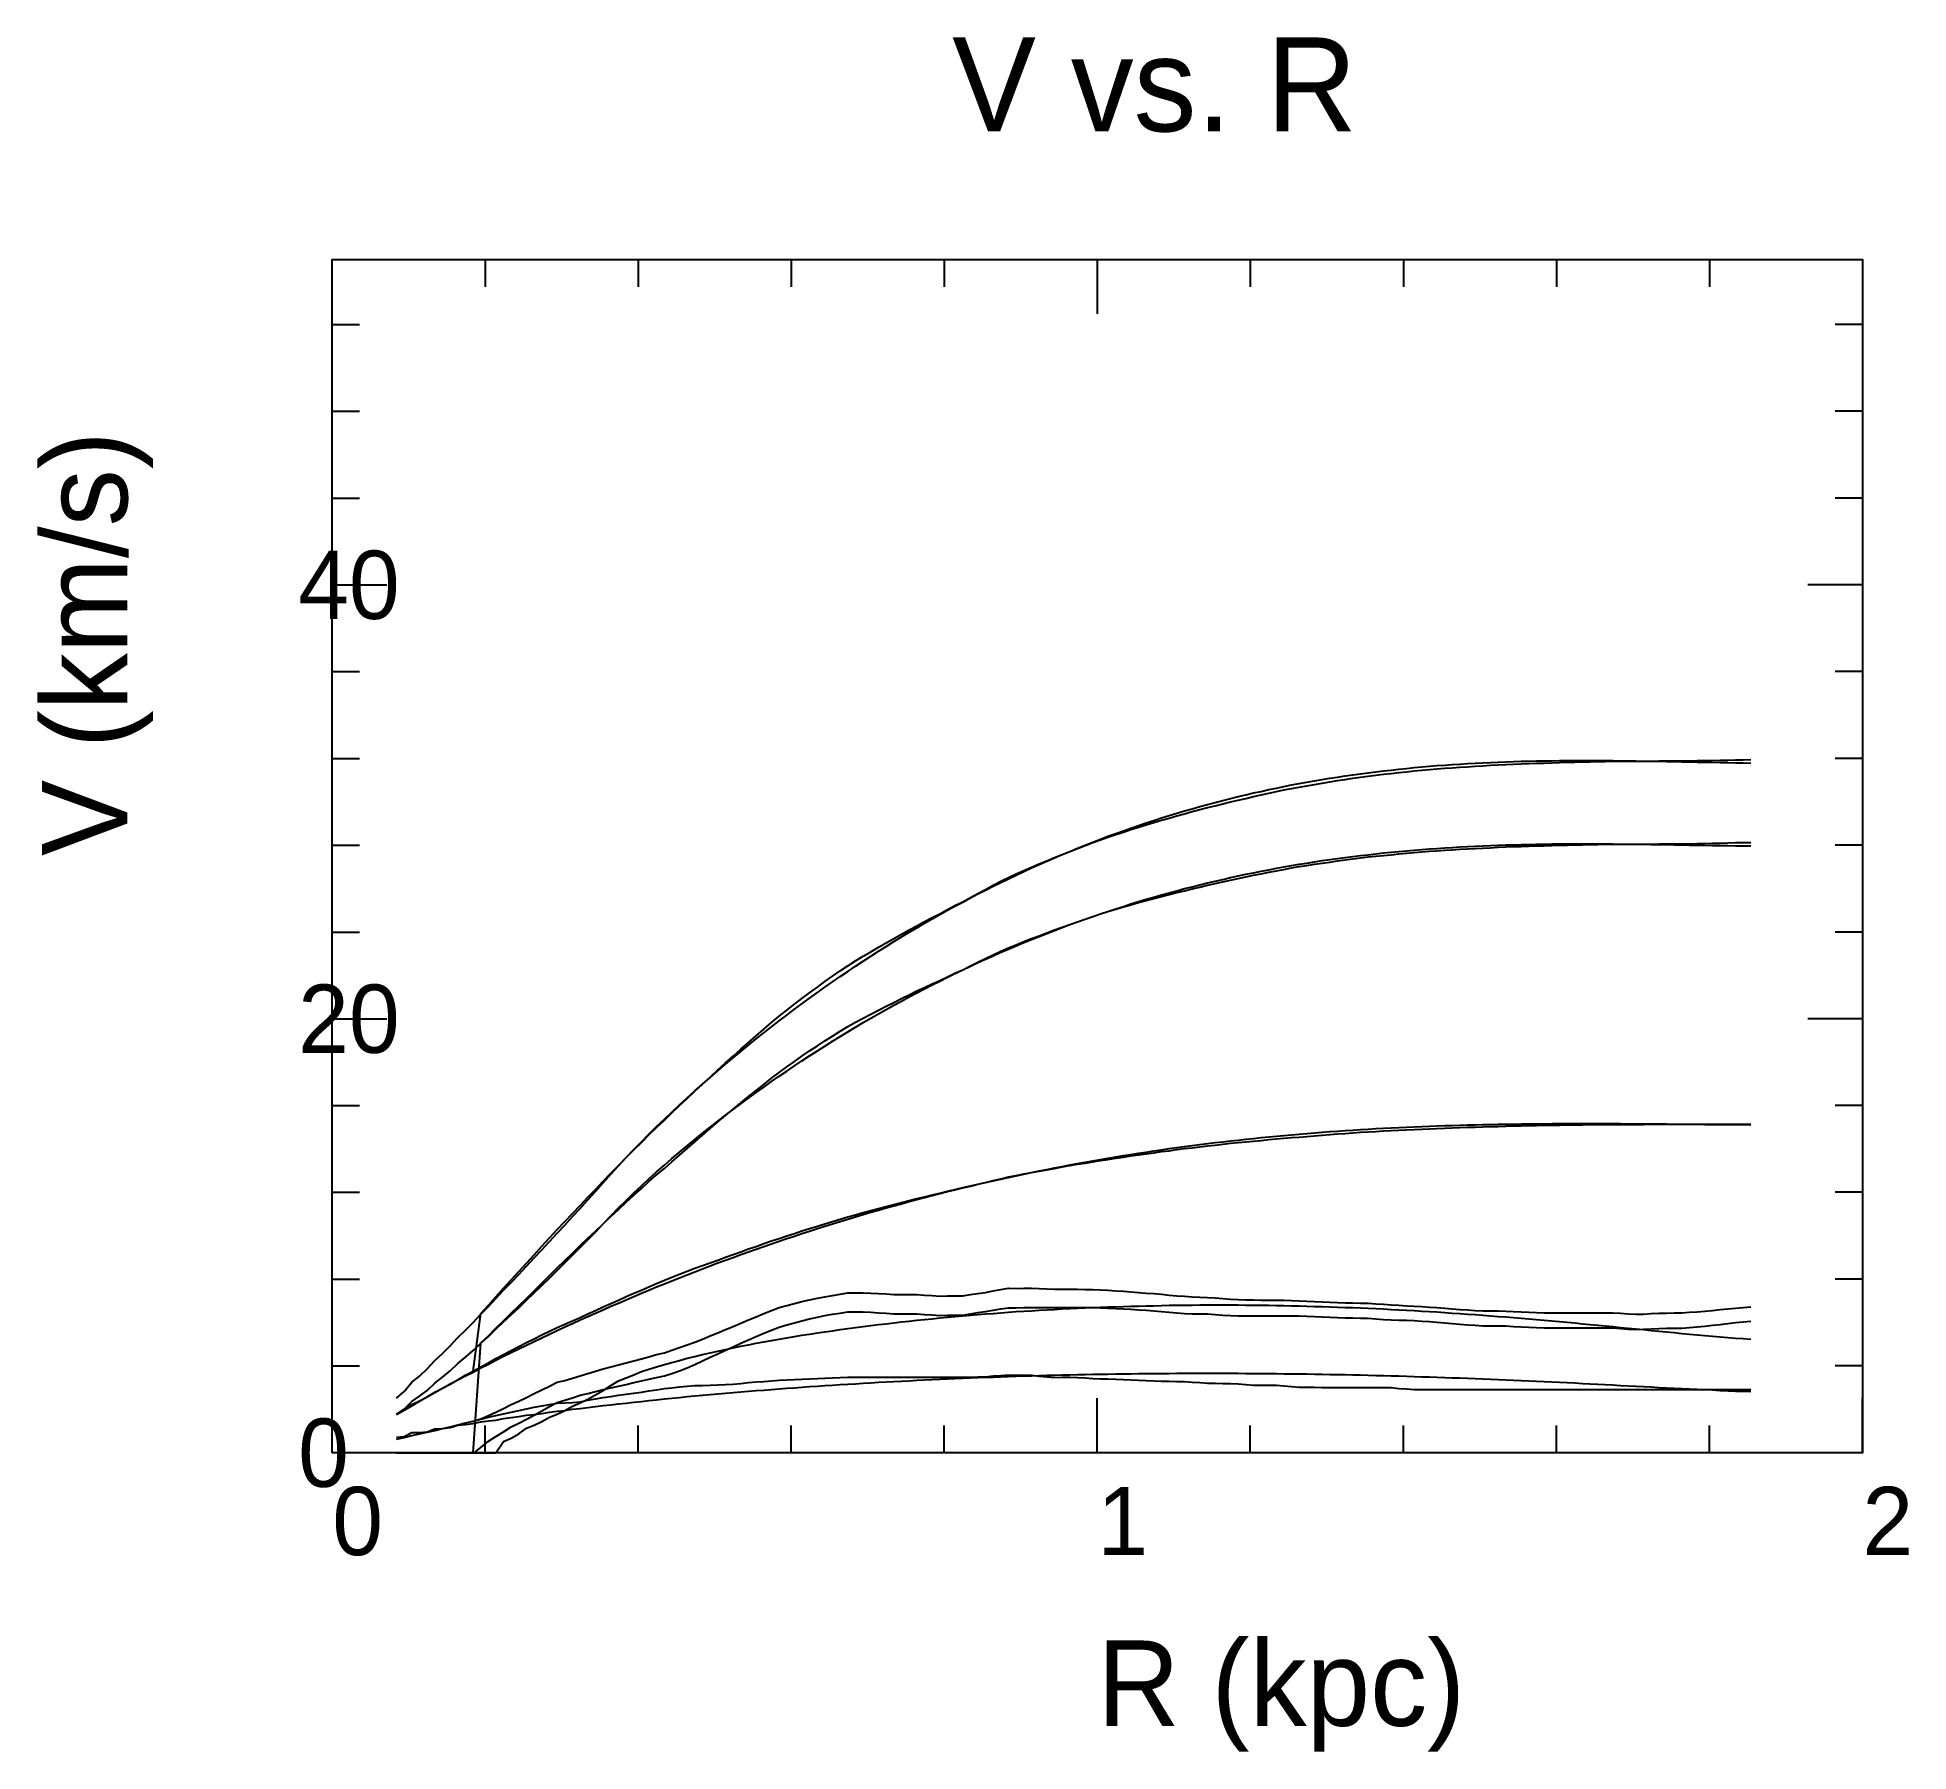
# Model space of a CAD drawing. Extents: x -35 to 185, y -35 to 166.
import ezdxf

# ---------------------------------------------------------------- set-up
doc = ezdxf.new("R2010")
doc.units = 0

msp = doc.modelspace()

# ---------------------------------------------------------------- linework, layer by layer
at = {"color": 0}
for p, q in [((17.92, 139.82), (17.92, 136.62)), ((35.84, 139.82), (35.84, 136.62)), ((53.76, 139.82), (53.76, 136.62)), ((71.68, 139.82), (71.68, 136.62)), ((89.6, 139.82), (89.6, 133.43)), ((107.52, 139.82), (107.52, 136.62)), ((125.44, 139.82), (125.44, 136.62)), ((143.36, 139.82), (143.36, 136.62)), ((161.28, 139.82), (161.28, 136.62)), ((179.2, 139.82), (179.2, 133.43)), ((0, 132.2), (3.2, 132.2)), ((179.2, 132.2), (176, 132.2)), ((0, 122.03), (3.2, 122.03)), ((179.2, 122.03), (176, 122.03)), ((0, 111.86), (3.2, 111.86)), ((179.2, 111.86), (176, 111.86)), ((0, 101.69), (6.4, 101.69)), ((179.2, 101.69), (172.8, 101.69)), ((0, 91.52), (3.2, 91.52)), ((179.2, 91.52), (176, 91.52)), ((0, 81.35), (3.2, 81.35)), ((179.2, 81.35), (176, 81.35)), ((0, 71.18), (3.2, 71.18)), ((179.2, 71.18), (176, 71.18)), ((0, 61.01), (3.2, 61.01)), ((179.2, 61.01), (176, 61.01)), ((0, 50.85), (6.4, 50.85)), ((179.2, 50.85), (172.8, 50.85)), ((0, 40.68), (3.2, 40.68)), ((179.2, 40.68), (176, 40.68)), ((0, 30.51), (3.2, 30.51)), ((179.2, 30.51), (176, 30.51)), ((0, 20.34), (3.2, 20.34)), ((179.2, 20.34), (176, 20.34)), ((0, 10.17), (3.2, 10.17)), ((179.2, 10.17), (176, 10.17)), ((89.6, 0), (89.6, 6.4)), ((179.2, 0), (179.2, 6.4)), ((17.92, 0), (17.92, 3.2)), ((35.84, 0), (35.84, 3.2)), ((53.76, 0), (53.76, 3.2)), ((71.68, 0), (71.68, 3.2)), ((107.52, 0), (107.52, 3.2)), ((125.44, 0), (125.44, 3.2)), ((143.36, 0), (143.36, 3.2)), ((161.28, 0), (161.28, 3.2))]:
    msp.add_line(p, q, dxfattribs=at)
msp.add_lwpolyline([(0, 0), (0, 139.82), (179.2, 139.82), (179.2, 0)], close=True, dxfattribs=at)
at = {"color": 4}
for points in [[(7.53, 4.48), (8.42, 5), (9.32, 5.51), (10.21, 6.03), (11.11, 6.54), (12.01, 7.05), (12.9, 7.55), (13.8, 8.06), (14.69, 8.56), (15.59, 9.07), (16.49, 9.57), (17.38, 16.32), (18.28, 17.29), (19.17, 18.28), (20.07, 19.27), (20.97, 20.25), (21.86, 21.23), (22.76, 22.2), (23.65, 23.2), (24.55, 24.19), (25.45, 25.17), (26.34, 26.17), (27.24, 27.1), (28.13, 28.03), (29.03, 28.98), (29.93, 29.93), (30.82, 30.86), (31.72, 31.81), (32.61, 32.75), (33.51, 33.66), (34.41, 34.58), (35.3, 35.49), (36.2, 36.36), (37.09, 37.24), (37.99, 38.11), (38.89, 38.95), (39.78, 39.81), (40.68, 40.67), (41.57, 41.51), (42.47, 42.36), (43.37, 43.2), (44.26, 44.02), (45.16, 44.85), (46.05, 45.68), (46.95, 46.47), (47.85, 47.28), (48.74, 48.08), (49.64, 48.85), (50.53, 49.63), (51.43, 50.4), (52.33, 51.14), (53.22, 51.85), (54.12, 52.55), (55.01, 53.23), (55.91, 53.9), (56.81, 54.56), (57.7, 55.2), (58.6, 55.83), (59.49, 56.46), (60.39, 57.06), (61.29, 57.62), (62.18, 58.17), (63.08, 58.7), (63.97, 59.22), (64.87, 59.74), (65.77, 60.23), (66.66, 60.75), (67.56, 61.26), (68.45, 61.75), (69.35, 62.23), (70.25, 62.7), (71.14, 63.15), (72.04, 63.63), (72.93, 64.11), (73.83, 64.56), (74.73, 65.05), (75.62, 65.54), (76.52, 66), (77.41, 66.48), (78.31, 66.95), (79.21, 67.4), (80.1, 67.81), (81, 68.22), (81.89, 68.61), (82.79, 68.99), (83.69, 69.36), (84.58, 69.72), (85.48, 70.09), (86.37, 70.46), (87.27, 70.8), (88.17, 71.14), (89.06, 71.48), (89.96, 71.8), (90.85, 72.12), (91.75, 72.43), (92.65, 72.72), (93.54, 73.01), (94.44, 73.3), (95.33, 73.57), (96.23, 73.85), (97.13, 74.11), (98.02, 74.36), (98.92, 74.62), (99.81, 74.87), (100.71, 75.11), (101.61, 75.35), (102.5, 75.59), (103.4, 75.81), (104.29, 76.03), (105.19, 76.25), (106.09, 76.46), (106.98, 76.67), (107.88, 76.87), (108.77, 77.07), (109.67, 77.27), (110.57, 77.47), (111.46, 77.65), (112.36, 77.82), (113.25, 77.99), (114.15, 78.15), (115.05, 78.31), (115.94, 78.46), (116.84, 78.61), (117.73, 78.75), (118.63, 78.89), (119.53, 79.02), (120.42, 79.15), (121.32, 79.28), (122.21, 79.39), (123.11, 79.5), (124.01, 79.6), (124.9, 79.69), (125.8, 79.79), (126.69, 79.88), (127.59, 79.96), (128.49, 80.04), (129.38, 80.12), (130.28, 80.19), (131.17, 80.25), (132.07, 80.31), (132.97, 80.37), (133.86, 80.43), (134.76, 80.48), (135.65, 80.54), (136.55, 80.59), (137.45, 80.64), (138.34, 80.68), (139.24, 80.71), (140.13, 80.75), (141.03, 80.78), (141.93, 80.81), (142.82, 80.84), (143.72, 80.87), (144.61, 80.9), (145.51, 80.92), (146.41, 80.94), (147.3, 80.96), (148.2, 80.98), (149.09, 81), (149.99, 81.01), (150.89, 81.01), (151.78, 81.01), (152.68, 81), (153.57, 81.02), (154.47, 81.03), (155.37, 81.05), (156.26, 81.05), (157.16, 81.06), (158.05, 81.06), (158.95, 81.07), (159.85, 81.09), (160.74, 81.1), (161.64, 81.12), (162.53, 81.14), (163.43, 81.16), (164.33, 81.18), (165.22, 81.19), (166.12, 81.21)], [(7.53, 0), (8.42, 0), (9.32, 0), (10.21, 0), (11.11, 0), (12.01, 0), (12.9, 0), (13.8, 0), (14.69, 0), (15.59, 0), (16.49, 0), (17.38, 12.86), (18.28, 13.7), (19.17, 14.58), (20.07, 15.46), (20.97, 16.34), (21.86, 17.2), (22.76, 18.07), (23.65, 18.96), (24.55, 19.87), (25.45, 20.76), (26.34, 21.68), (27.24, 22.54), (28.13, 23.39), (29.03, 24.27), (29.93, 25.13), (30.82, 25.96), (31.72, 26.83), (32.61, 27.69), (33.51, 28.51), (34.41, 29.35), (35.3, 30.17), (36.2, 30.96), (37.09, 31.76), (37.99, 32.54), (38.89, 33.3), (39.78, 34.08), (40.68, 34.87), (41.57, 35.64), (42.47, 36.42), (43.37, 37.22), (44.26, 37.98), (45.16, 38.76), (46.05, 39.52), (46.95, 40.26), (47.85, 41), (48.74, 41.74), (49.64, 42.45), (50.53, 43.16), (51.43, 43.87), (52.33, 44.55), (53.22, 45.2), (54.12, 45.84), (55.01, 46.46), (55.91, 47.07), (56.81, 47.67), (57.7, 48.25), (58.6, 48.82), (59.49, 49.39), (60.39, 49.93), (61.29, 50.43), (62.18, 50.92), (63.08, 51.39), (63.97, 51.85), (64.87, 52.31), (65.77, 52.74), (66.66, 53.21), (67.56, 53.66), (68.45, 54.1), (69.35, 54.52), (70.25, 54.94), (71.14, 55.34), (72.04, 55.77), (72.93, 56.19), (73.83, 56.59), (74.73, 57.05), (75.62, 57.48), (76.52, 57.9), (77.41, 58.33), (78.31, 58.75), (79.21, 59.15), (80.1, 59.52), (81, 59.88), (81.89, 60.24), (82.79, 60.58), (83.69, 60.92), (84.58, 61.25), (85.48, 61.58), (86.37, 61.9), (87.27, 62.21), (88.17, 62.52), (89.06, 62.83), (89.96, 63.12), (90.85, 63.4), (91.75, 63.68), (92.65, 63.94), (93.54, 64.2), (94.44, 64.46), (95.33, 64.7), (96.23, 64.94), (97.13, 65.18), (98.02, 65.4), (98.92, 65.62), (99.81, 65.84), (100.71, 66.06), (101.61, 66.28), (102.5, 66.5), (103.4, 66.7), (104.29, 66.89), (105.19, 67.08), (106.09, 67.27), (106.98, 67.46), (107.88, 67.65), (108.77, 67.83), (109.67, 68.01), (110.57, 68.18), (111.46, 68.35), (112.36, 68.51), (113.25, 68.67), (114.15, 68.81), (115.05, 68.95), (115.94, 69.08), (116.84, 69.21), (117.73, 69.33), (118.63, 69.45), (119.53, 69.57), (120.42, 69.69), (121.32, 69.8), (122.21, 69.89), (123.11, 69.98), (124.01, 70.07), (124.9, 70.16), (125.8, 70.25), (126.69, 70.34), (127.59, 70.41), (128.49, 70.48), (129.38, 70.54), (130.28, 70.6), (131.17, 70.65), (132.07, 70.7), (132.97, 70.75), (133.86, 70.79), (134.76, 70.84), (135.65, 70.89), (136.55, 70.94), (137.45, 70.98), (138.34, 71.01), (139.24, 71.04), (140.13, 71.07), (141.03, 71.1), (141.93, 71.12), (142.82, 71.15), (143.72, 71.17), (144.61, 71.2), (145.51, 71.22), (146.41, 71.24), (147.3, 71.26), (148.2, 71.27), (149.09, 71.29), (149.99, 71.3), (150.89, 71.3), (151.78, 71.29), (152.68, 71.28), (153.57, 71.3), (154.47, 71.31), (155.37, 71.33), (156.26, 71.34), (157.16, 71.34), (158.05, 71.34), (158.95, 71.36), (159.85, 71.37), (160.74, 71.39), (161.64, 71.41), (162.53, 71.43), (163.43, 71.46), (164.33, 71.48), (165.22, 71.49), (166.12, 71.51)], [(7.53, 4.48), (8.42, 5), (9.32, 5.51), (10.21, 6.03), (11.11, 6.54), (12.01, 7.05), (12.9, 7.55), (13.8, 8.06), (14.69, 8.56), (15.59, 9.07), (16.49, 9.57), (17.38, 10.05), (18.28, 10.55), (19.17, 11.03), (20.07, 11.5), (20.97, 11.98), (21.86, 12.45), (22.76, 12.9), (23.65, 13.36), (24.55, 13.8), (25.45, 14.23), (26.34, 14.67), (27.24, 15.05), (28.13, 15.44), (29.03, 15.83), (29.93, 16.27), (30.82, 16.68), (31.72, 17.1), (32.61, 17.5), (33.51, 17.89), (34.41, 18.29), (35.3, 18.68), (36.2, 19.06), (37.09, 19.45), (37.99, 19.83), (38.89, 20.2), (39.78, 20.57), (40.68, 20.93), (41.57, 21.28), (42.47, 21.62), (43.37, 21.94), (44.26, 22.25), (45.16, 22.57), (46.05, 22.9), (46.95, 23.22), (47.85, 23.54), (48.74, 23.87), (49.64, 24.18), (50.53, 24.5), (51.43, 24.81), (52.33, 25.11), (53.22, 25.41), (54.12, 25.7), (55.01, 25.98), (55.91, 26.26), (56.81, 26.54), (57.7, 26.81), (58.6, 27.08), (59.49, 27.36), (60.39, 27.62), (61.29, 27.88), (62.18, 28.13), (63.08, 28.37), (63.97, 28.61), (64.87, 28.85), (65.77, 29.08), (66.66, 29.32), (67.56, 29.55), (68.45, 29.77), (69.35, 29.99), (70.25, 30.22), (71.14, 30.43), (72.04, 30.64), (72.93, 30.86), (73.83, 31.06), (74.73, 31.27), (75.62, 31.48), (76.52, 31.67), (77.41, 31.9), (78.31, 32.11), (79.21, 32.31), (80.1, 32.49), (81, 32.67), (81.89, 32.85), (82.79, 33), (83.69, 33.15), (84.58, 33.3), (85.48, 33.48), (86.37, 33.65), (87.27, 33.8), (88.17, 33.94), (89.06, 34.08), (89.96, 34.22), (90.85, 34.37), (91.75, 34.51), (92.65, 34.64), (93.54, 34.77), (94.44, 34.9), (95.33, 35.03), (96.23, 35.15), (97.13, 35.28), (98.02, 35.39), (98.92, 35.52), (99.81, 35.63), (100.71, 35.74), (101.61, 35.84), (102.5, 35.94), (103.4, 36.04), (104.29, 36.15), (105.19, 36.26), (106.09, 36.34), (106.98, 36.43), (107.88, 36.51), (108.77, 36.6), (109.67, 36.69), (110.57, 36.78), (111.46, 36.85), (112.36, 36.92), (113.25, 36.98), (114.15, 37.06), (115.05, 37.13), (115.94, 37.21), (116.84, 37.28), (117.73, 37.35), (118.63, 37.42), (119.53, 37.48), (120.42, 37.54), (121.32, 37.6), (122.21, 37.65), (123.11, 37.71), (124.01, 37.76), (124.9, 37.79), (125.8, 37.83), (126.69, 37.86), (127.59, 37.91), (128.49, 37.95), (129.38, 37.99), (130.28, 38.03), (131.17, 38.06), (132.07, 38.1), (132.97, 38.13), (133.86, 38.16), (134.76, 38.19), (135.65, 38.22), (136.55, 38.24), (137.45, 38.27), (138.34, 38.29), (139.24, 38.31), (140.13, 38.33), (141.03, 38.35), (141.93, 38.36), (142.82, 38.38), (143.72, 38.39), (144.61, 38.41), (145.51, 38.42), (146.41, 38.43), (147.3, 38.44), (148.2, 38.44), (149.09, 38.45), (149.99, 38.46), (150.89, 38.46), (151.78, 38.47), (152.68, 38.47), (153.57, 38.47), (154.47, 38.48), (155.37, 38.48), (156.26, 38.48), (157.16, 38.48), (158.05, 38.48), (158.95, 38.48), (159.85, 38.48), (160.74, 38.48), (161.64, 38.48), (162.53, 38.48), (163.43, 38.48), (164.33, 38.48), (165.22, 38.48), (166.12, 38.48)]]:
    msp.add_lwpolyline(points, dxfattribs=at)
at = {"color": 3}
for points in [[(7.53, 6.41), (8.42, 7.17), (9.32, 8.25), (10.21, 8.98), (11.11, 9.82), (12.01, 10.82), (12.9, 11.64), (13.8, 12.52), (14.69, 13.49), (15.59, 14.36), (16.49, 15.27), (17.38, 16.24), (18.28, 17.14), (19.17, 18.07), (20.07, 19.03), (20.97, 19.96), (21.86, 20.9), (22.76, 21.87), (23.65, 22.82), (24.55, 23.78), (25.45, 24.75), (26.34, 25.71), (27.24, 26.68), (28.13, 27.66), (29.03, 28.63), (29.93, 29.62), (30.82, 30.61), (31.72, 31.61), (32.61, 32.64), (33.51, 33.63), (34.41, 34.58), (35.3, 35.52), (36.2, 36.43), (37.09, 37.32), (37.99, 38.21), (38.89, 39.07), (39.78, 39.92), (40.68, 40.76), (41.57, 41.58), (42.47, 42.39), (43.37, 43.2), (44.26, 43.98), (45.16, 44.76), (46.05, 45.53), (46.95, 46.28), (47.85, 47.02), (48.74, 47.76), (49.64, 48.48), (50.53, 49.19), (51.43, 49.9), (52.33, 50.59), (53.22, 51.27), (54.12, 51.95), (55.01, 52.61), (55.91, 53.27), (56.81, 53.92), (57.7, 54.55), (58.6, 55.18), (59.49, 55.8), (60.39, 56.4), (61.29, 57.01), (62.18, 57.61), (63.08, 58.18), (63.97, 58.76), (64.87, 59.33), (65.77, 59.88), (66.66, 60.43), (67.56, 60.98), (68.45, 61.5), (69.35, 62.03), (70.25, 62.55), (71.14, 63.05), (72.04, 63.55), (72.93, 64.05), (73.83, 64.52), (74.73, 65), (75.62, 65.47), (76.52, 65.92), (77.41, 66.38), (78.31, 66.82), (79.21, 67.25), (80.1, 67.68), (81, 68.1), (81.89, 68.51), (82.79, 68.92), (83.69, 69.32), (84.58, 69.7), (85.48, 70.08), (86.37, 70.46), (87.27, 70.82), (88.17, 71.18), (89.06, 71.54), (89.96, 71.88), (90.85, 72.22), (91.75, 72.55), (92.65, 72.87), (93.54, 73.19), (94.44, 73.5), (95.33, 73.79), (96.23, 74.09), (97.13, 74.38), (98.02, 74.65), (98.92, 74.93), (99.81, 75.2), (100.71, 75.45), (101.61, 75.71), (102.5, 75.96), (103.4, 76.19), (104.29, 76.43), (105.19, 76.66), (106.09, 76.87), (106.98, 77.09), (107.88, 77.3), (108.77, 77.49), (109.67, 77.69), (110.57, 77.88), (111.46, 78.06), (112.36, 78.24), (113.25, 78.41), (114.15, 78.57), (115.05, 78.73), (115.94, 78.88), (116.84, 79.02), (117.73, 79.16), (118.63, 79.3), (119.53, 79.43), (120.42, 79.55), (121.32, 79.67), (122.21, 79.78), (123.11, 79.89), (124.01, 79.99), (124.9, 80.09), (125.8, 80.18), (126.69, 80.27), (127.59, 80.35), (128.49, 80.43), (129.38, 80.5), (130.28, 80.57), (131.17, 80.63), (132.07, 80.69), (132.97, 80.74), (133.86, 80.79), (134.76, 80.84), (135.65, 80.88), (136.55, 80.92), (137.45, 80.95), (138.34, 80.98), (139.24, 81.01), (140.13, 81.03), (141.03, 81.05), (141.93, 81.07), (142.82, 81.08), (143.72, 81.09), (144.61, 81.1), (145.51, 81.1), (146.41, 81.1), (147.3, 81.1), (148.2, 81.1), (149.09, 81.09), (149.99, 81.09), (150.89, 81.08), (151.78, 81.07), (152.68, 81.05), (153.57, 81.04), (154.47, 81.03), (155.37, 81.01), (156.26, 80.99), (157.16, 80.97), (158.05, 80.96), (158.95, 80.94), (159.85, 80.92), (160.74, 80.9), (161.64, 80.89), (162.53, 80.87), (163.43, 80.86), (164.33, 80.84), (165.22, 80.83), (166.12, 80.81)], [(7.53, 4.5), (8.42, 5.11), (9.32, 6), (10.21, 6.61), (11.11, 7.3), (12.01, 8.16), (12.9, 8.85), (13.8, 9.6), (14.69, 10.45), (15.59, 11.2), (16.49, 11.99), (17.38, 12.84), (18.28, 13.63), (19.17, 14.46), (20.07, 15.32), (20.97, 16.14), (21.86, 16.99), (22.76, 17.87), (23.65, 18.72), (24.55, 19.59), (25.45, 20.47), (26.34, 21.35), (27.24, 22.24), (28.13, 23.14), (29.03, 24.03), (29.93, 24.94), (30.82, 25.86), (31.72, 26.8), (32.61, 27.77), (33.51, 28.69), (34.41, 29.57), (35.3, 30.44), (36.2, 31.27), (37.09, 32.09), (37.99, 32.9), (38.89, 33.69), (39.78, 34.46), (40.68, 35.23), (41.57, 35.97), (42.47, 36.71), (43.37, 37.44), (44.26, 38.14), (45.16, 38.85), (46.05, 39.55), (46.95, 40.22), (47.85, 40.89), (48.74, 41.56), (49.64, 42.2), (50.53, 42.85), (51.43, 43.48), (52.33, 44.1), (53.22, 44.72), (54.12, 45.33), (55.01, 45.91), (55.91, 46.51), (56.81, 47.09), (57.7, 47.65), (58.6, 48.22), (59.49, 48.78), (60.39, 49.32), (61.29, 49.86), (62.18, 50.39), (63.08, 50.91), (63.97, 51.42), (64.87, 51.93), (65.77, 52.42), (66.66, 52.92), (67.56, 53.41), (68.45, 53.87), (69.35, 54.35), (70.25, 54.81), (71.14, 55.26), (72.04, 55.71), (72.93, 56.15), (73.83, 56.57), (74.73, 57), (75.62, 57.42), (76.52, 57.82), (77.41, 58.23), (78.31, 58.63), (79.21, 59.01), (80.1, 59.39), (81, 59.77), (81.89, 60.13), (82.79, 60.49), (83.69, 60.85), (84.58, 61.19), (85.48, 61.53), (86.37, 61.87), (87.27, 62.19), (88.17, 62.51), (89.06, 62.83), (89.96, 63.13), (90.85, 63.43), (91.75, 63.73), (92.65, 64.01), (93.54, 64.3), (94.44, 64.57), (95.33, 64.84), (96.23, 65.1), (97.13, 65.36), (98.02, 65.6), (98.92, 65.85), (99.81, 66.09), (100.71, 66.32), (101.61, 66.54), (102.5, 66.77), (103.4, 66.97), (104.29, 67.18), (105.19, 67.39), (106.09, 67.58), (106.98, 67.77), (107.88, 67.96), (108.77, 68.13), (109.67, 68.31), (110.57, 68.48), (111.46, 68.63), (112.36, 68.79), (113.25, 68.94), (114.15, 69.09), (115.05, 69.23), (115.94, 69.37), (116.84, 69.49), (117.73, 69.62), (118.63, 69.74), (119.53, 69.85), (120.42, 69.96), (121.32, 70.07), (122.21, 70.17), (123.11, 70.27), (124.01, 70.36), (124.9, 70.44), (125.8, 70.52), (126.69, 70.6), (127.59, 70.67), (128.49, 70.74), (129.38, 70.81), (130.28, 70.87), (131.17, 70.92), (132.07, 70.98), (132.97, 71.02), (133.86, 71.07), (134.76, 71.11), (135.65, 71.15), (136.55, 71.18), (137.45, 71.21), (138.34, 71.24), (139.24, 71.26), (140.13, 71.28), (141.03, 71.3), (141.93, 71.31), (142.82, 71.33), (143.72, 71.33), (144.61, 71.34), (145.51, 71.34), (146.41, 71.35), (147.3, 71.35), (148.2, 71.34), (149.09, 71.34), (149.99, 71.33), (150.89, 71.32), (151.78, 71.31), (152.68, 71.3), (153.57, 71.29), (154.47, 71.28), (155.37, 71.26), (156.26, 71.25), (157.16, 71.23), (158.05, 71.22), (158.95, 71.2), (159.85, 71.18), (160.74, 71.17), (161.64, 71.15), (162.53, 71.14), (163.43, 71.13), (164.33, 71.11), (165.22, 71.1), (166.12, 71.09)], [(7.53, 4.57), (8.42, 5.04), (9.32, 5.66), (10.21, 6.09), (11.11, 6.56), (12.01, 7.11), (12.9, 7.56), (13.8, 8.03), (14.69, 8.54), (15.59, 8.99), (16.49, 9.45), (17.38, 9.94), (18.28, 10.38), (19.17, 10.83), (20.07, 11.3), (20.97, 11.73), (21.86, 12.17), (22.76, 12.62), (23.65, 13.05), (24.55, 13.48), (25.45, 13.9), (26.34, 14.32), (27.24, 14.74), (28.13, 15.15), (29.03, 15.56), (29.93, 15.97), (30.82, 16.37), (31.72, 16.76), (32.61, 17.16), (33.51, 17.54), (34.41, 17.93), (35.3, 18.31), (36.2, 18.68), (37.09, 19.05), (37.99, 19.43), (38.89, 19.79), (39.78, 20.15), (40.68, 20.51), (41.57, 20.86), (42.47, 21.21), (43.37, 21.55), (44.26, 21.89), (45.16, 22.23), (46.05, 22.56), (46.95, 22.89), (47.85, 23.22), (48.74, 23.54), (49.64, 23.85), (50.53, 24.17), (51.43, 24.48), (52.33, 24.78), (53.22, 25.09), (54.12, 25.39), (55.01, 25.68), (55.91, 25.97), (56.81, 26.26), (57.7, 26.54), (58.6, 26.82), (59.49, 27.1), (60.39, 27.37), (61.29, 27.64), (62.18, 27.91), (63.08, 28.17), (63.97, 28.43), (64.87, 28.68), (65.77, 28.93), (66.66, 29.18), (67.56, 29.42), (68.45, 29.66), (69.35, 29.9), (70.25, 30.13), (71.14, 30.36), (72.04, 30.59), (72.93, 30.81), (73.83, 31.02), (74.73, 31.24), (75.62, 31.45), (76.52, 31.66), (77.41, 31.86), (78.31, 32.07), (79.21, 32.26), (80.1, 32.46), (81, 32.65), (81.89, 32.83), (82.79, 33.02), (83.69, 33.2), (84.58, 33.37), (85.48, 33.55), (86.37, 33.72), (87.27, 33.88), (88.17, 34.05), (89.06, 34.21), (89.96, 34.36), (90.85, 34.52), (91.75, 34.67), (92.65, 34.81), (93.54, 34.96), (94.44, 35.1), (95.33, 35.23), (96.23, 35.37), (97.13, 35.5), (98.02, 35.63), (98.92, 35.75), (99.81, 35.88), (100.71, 35.99), (101.61, 36.11), (102.5, 36.22), (103.4, 36.33), (104.29, 36.44), (105.19, 36.54), (106.09, 36.64), (106.98, 36.74), (107.88, 36.83), (108.77, 36.92), (109.67, 37.01), (110.57, 37.1), (111.46, 37.18), (112.36, 37.26), (113.25, 37.34), (114.15, 37.41), (115.05, 37.49), (115.94, 37.56), (116.84, 37.62), (117.73, 37.69), (118.63, 37.75), (119.53, 37.81), (120.42, 37.86), (121.32, 37.92), (122.21, 37.97), (123.11, 38.02), (124.01, 38.06), (124.9, 38.11), (125.8, 38.15), (126.69, 38.19), (127.59, 38.23), (128.49, 38.26), (129.38, 38.29), (130.28, 38.33), (131.17, 38.35), (132.07, 38.38), (132.97, 38.41), (133.86, 38.43), (134.76, 38.45), (135.65, 38.47), (136.55, 38.49), (137.45, 38.5), (138.34, 38.51), (139.24, 38.53), (140.13, 38.54), (141.03, 38.55), (141.93, 38.55), (142.82, 38.56), (143.72, 38.56), (144.61, 38.57), (145.51, 38.57), (146.41, 38.57), (147.3, 38.57), (148.2, 38.57), (149.09, 38.56), (149.99, 38.56), (150.89, 38.56), (151.78, 38.55), (152.68, 38.55), (153.57, 38.54), (154.47, 38.53), (155.37, 38.52), (156.26, 38.52), (157.16, 38.51), (158.05, 38.5), (158.95, 38.49), (159.85, 38.48), (160.74, 38.47), (161.64, 38.47), (162.53, 38.46), (163.43, 38.45), (164.33, 38.45), (165.22, 38.44), (166.12, 38.43)]]:
    msp.add_lwpolyline(points, dxfattribs=at)
at = {"color": 1}
msp.add_lwpolyline([(7.53, 1.6), (8.42, 1.8), (9.32, 2), (10.21, 2.2), (11.11, 2.41), (12.01, 2.62), (12.9, 2.82), (13.8, 3.05), (14.69, 3.27), (15.59, 3.49), (16.49, 3.71), (17.38, 3.98), (18.28, 4.37), (19.17, 4.75), (20.07, 5.18), (20.97, 5.64), (21.86, 6.06), (22.76, 6.49), (23.65, 6.94), (24.55, 7.36), (25.45, 7.81), (26.34, 8.26), (27.24, 8.47), (28.13, 8.74), (29.03, 9.01), (29.93, 9.28), (30.82, 9.55), (31.72, 9.82), (32.61, 10.06), (33.51, 10.3), (34.41, 10.55), (35.3, 10.78), (36.2, 11.01), (37.09, 11.25), (37.99, 11.49), (38.89, 11.72), (39.78, 12), (40.68, 12.32), (41.57, 12.63), (42.47, 12.97), (43.37, 13.32), (44.26, 13.68), (45.16, 14.05), (46.05, 14.43), (46.95, 14.8), (47.85, 15.18), (48.74, 15.56), (49.64, 15.94), (50.53, 16.3), (51.43, 16.65), (52.33, 17.01), (53.22, 17.26), (54.12, 17.48), (55.01, 17.71), (55.91, 17.9), (56.81, 18.09), (57.7, 18.28), (58.6, 18.43), (59.49, 18.59), (60.39, 18.75), (61.29, 18.74), (62.18, 18.72), (63.08, 18.71), (63.97, 18.65), (64.87, 18.6), (65.77, 18.54), (66.66, 18.55), (67.56, 18.55), (68.45, 18.55), (69.35, 18.48), (70.25, 18.42), (71.14, 18.35), (72.04, 18.38), (72.93, 18.39), (73.83, 18.4), (74.73, 18.55), (75.62, 18.67), (76.52, 18.79), (77.41, 18.96), (78.31, 19.12), (79.21, 19.27), (80.1, 19.25), (81, 19.27), (81.89, 19.29), (82.79, 19.24), (83.69, 19.2), (84.58, 19.17), (85.48, 19.18), (86.37, 19.18), (87.27, 19.17), (88.17, 19.14), (89.06, 19.11), (89.96, 19.07), (90.85, 19.03), (91.75, 18.98), (92.65, 18.92), (93.54, 18.86), (94.44, 18.79), (95.33, 18.71), (96.23, 18.64), (97.13, 18.56), (98.02, 18.48), (98.92, 18.4), (99.81, 18.33), (100.71, 18.28), (101.61, 18.23), (102.5, 18.19), (103.4, 18.13), (104.29, 18.07), (105.19, 18), (106.09, 17.97), (106.98, 17.93), (107.88, 17.9), (108.77, 17.89), (109.67, 17.89), (110.57, 17.89), (111.46, 17.86), (112.36, 17.83), (113.25, 17.79), (114.15, 17.75), (115.05, 17.72), (115.94, 17.68), (116.84, 17.64), (117.73, 17.6), (118.63, 17.57), (119.53, 17.55), (120.42, 17.54), (121.32, 17.52), (122.21, 17.45), (123.11, 17.39), (124.01, 17.33), (124.9, 17.28), (125.8, 17.22), (126.69, 17.17), (127.59, 17.12), (128.49, 17.06), (129.38, 17.01), (130.28, 16.93), (131.17, 16.86), (132.07, 16.79), (132.97, 16.74), (133.86, 16.68), (134.76, 16.62), (135.65, 16.63), (136.55, 16.61), (137.45, 16.6), (138.34, 16.55), (139.24, 16.51), (140.13, 16.47), (141.03, 16.44), (141.93, 16.41), (142.82, 16.39), (143.72, 16.39), (144.61, 16.39), (145.51, 16.39), (146.41, 16.39), (147.3, 16.39), (148.2, 16.39), (149.09, 16.39), (149.99, 16.39), (150.89, 16.34), (151.78, 16.28), (152.68, 16.22), (153.57, 16.25), (154.47, 16.3), (155.37, 16.36), (156.26, 16.37), (157.16, 16.38), (158.05, 16.39), (158.95, 16.45), (159.85, 16.52), (160.74, 16.58), (161.64, 16.68), (162.53, 16.78), (163.43, 16.87), (164.33, 16.95), (165.22, 17.03), (166.12, 17.11)], dxfattribs=at)
at = {"color": 2}
for points in [[(7.53, 1.6), (8.42, 1.8), (9.32, 2), (10.21, 2.2), (11.11, 2.41), (12.01, 2.62), (12.9, 2.82), (13.8, 3.05), (14.69, 3.27), (15.59, 3.49), (16.49, 3.71), (17.38, 3.98), (18.28, 4.37), (19.17, 4.75), (20.07, 5.18), (20.97, 5.64), (21.86, 6.06), (22.76, 6.49), (23.65, 6.94), (24.55, 7.36), (25.45, 7.81), (26.34, 8.26), (27.24, 8.47), (28.13, 8.74), (29.03, 9.01), (29.93, 9.28), (30.82, 9.55), (31.72, 9.82), (32.61, 10.06), (33.51, 10.3), (34.41, 10.55), (35.3, 10.78), (36.2, 11.01), (37.09, 11.25), (37.99, 11.49), (38.89, 11.72), (39.78, 12), (40.68, 12.32), (41.57, 12.63), (42.47, 12.97), (43.37, 13.32), (44.26, 13.68), (45.16, 14.05), (46.05, 14.43), (46.95, 14.8), (47.85, 15.18), (48.74, 15.56), (49.64, 15.94), (50.53, 16.3), (51.43, 16.65), (52.33, 17.01), (53.22, 17.26), (54.12, 17.48), (55.01, 17.71), (55.91, 17.9), (56.81, 18.09), (57.7, 18.28), (58.6, 18.43), (59.49, 18.59), (60.39, 18.75), (61.29, 18.74), (62.18, 18.72), (63.08, 18.71), (63.97, 18.65), (64.87, 18.6), (65.77, 18.54), (66.66, 18.55), (67.56, 18.55), (68.45, 18.55), (69.35, 18.48), (70.25, 18.42), (71.14, 18.35), (72.04, 18.38), (72.93, 18.39), (73.83, 18.4), (74.73, 18.55), (75.62, 18.67), (76.52, 18.79), (77.41, 18.96), (78.31, 19.12), (79.21, 19.27), (80.1, 19.25), (81, 19.27), (81.89, 19.29), (82.79, 19.24), (83.69, 19.2), (84.58, 19.17), (85.48, 19.18), (86.37, 19.18), (87.27, 19.17), (88.17, 19.14), (89.06, 19.11), (89.96, 19.07), (90.85, 19.03), (91.75, 18.98), (92.65, 18.92), (93.54, 18.86), (94.44, 18.79), (95.33, 18.71), (96.23, 18.64), (97.13, 18.56), (98.02, 18.48), (98.92, 18.4), (99.81, 18.33), (100.71, 18.28), (101.61, 18.23), (102.5, 18.19), (103.4, 18.13), (104.29, 18.07), (105.19, 18), (106.09, 17.97), (106.98, 17.93), (107.88, 17.9), (108.77, 17.89), (109.67, 17.89), (110.57, 17.89), (111.46, 17.86), (112.36, 17.83), (113.25, 17.79), (114.15, 17.75), (115.05, 17.72), (115.94, 17.68), (116.84, 17.64), (117.73, 17.6), (118.63, 17.57), (119.53, 17.55), (120.42, 17.54), (121.32, 17.52), (122.21, 17.45), (123.11, 17.39), (124.01, 17.33), (124.9, 17.28), (125.8, 17.22), (126.69, 17.17), (127.59, 17.12), (128.49, 17.06), (129.38, 17.01), (130.28, 16.93), (131.17, 16.86), (132.07, 16.79), (132.97, 16.74), (133.86, 16.68), (134.76, 16.62), (135.65, 16.63), (136.55, 16.61), (137.45, 16.6), (138.34, 16.55), (139.24, 16.51), (140.13, 16.47), (141.03, 16.44), (141.93, 16.41), (142.82, 16.39), (143.72, 16.39), (144.61, 16.39), (145.51, 16.39), (146.41, 16.39), (147.3, 16.39), (148.2, 16.39), (149.09, 16.39), (149.99, 16.39), (150.89, 16.34), (151.78, 16.28), (152.68, 16.22), (153.57, 16.25), (154.47, 16.3), (155.37, 16.36), (156.26, 16.37), (157.16, 16.38), (158.05, 16.39), (158.95, 16.45), (159.85, 16.52), (160.74, 16.58), (161.64, 16.68), (162.53, 16.78), (163.43, 16.87), (164.33, 16.95), (165.22, 17.03), (166.12, 17.11)], [(7.53, 0), (8.42, 0), (9.32, 0), (10.21, 0), (11.11, 0), (12.01, 0), (12.9, 0), (13.8, 0), (14.69, 0), (15.59, 0), (16.49, 0), (17.38, 0), (18.28, 0), (19.17, 0), (20.07, 1.33), (20.97, 1.72), (21.86, 2.21), (22.76, 2.89), (23.65, 3.23), (24.55, 3.64), (25.45, 4.18), (26.34, 4.53), (27.24, 4.94), (28.13, 5.44), (29.03, 5.83), (29.93, 6.27), (30.82, 6.79), (31.72, 7.28), (32.61, 7.88), (33.51, 8.41), (34.41, 8.79), (35.3, 9.14), (36.2, 9.5), (37.09, 9.78), (37.99, 10.05), (38.89, 10.34), (39.78, 10.58), (40.68, 10.82), (41.57, 11.07), (42.47, 11.28), (43.37, 11.49), (44.26, 11.71), (45.16, 11.9), (46.05, 12.09), (46.95, 12.29), (47.85, 12.47), (48.74, 12.64), (49.64, 12.82), (50.53, 12.98), (51.43, 13.14), (52.33, 13.31), (53.22, 13.45), (54.12, 13.6), (55.01, 13.76), (55.91, 13.89), (56.81, 14.03), (57.7, 14.17), (58.6, 14.29), (59.49, 14.42), (60.39, 14.55), (61.29, 14.67), (62.18, 14.78), (63.08, 14.9), (63.97, 15.01), (64.87, 15.12), (65.77, 15.23), (66.66, 15.32), (67.56, 15.42), (68.45, 15.52), (69.35, 15.61), (70.25, 15.7), (71.14, 15.79), (72.04, 15.88), (72.93, 15.96), (73.83, 16.04), (74.73, 16.12), (75.62, 16.19), (76.52, 16.27), (77.41, 16.33), (78.31, 16.4), (79.21, 16.47), (80.1, 16.53), (81, 16.59), (81.89, 16.64), (82.79, 16.7), (83.69, 16.75), (84.58, 16.8), (85.48, 16.85), (86.37, 16.89), (87.27, 16.94), (88.17, 16.98), (89.06, 17.01), (89.96, 17.05), (90.85, 17.08), (91.75, 17.11), (92.65, 17.14), (93.54, 17.17), (94.44, 17.19), (95.33, 17.22), (96.23, 17.23), (97.13, 17.25), (98.02, 17.27), (98.92, 17.28), (99.81, 17.29), (100.71, 17.3), (101.61, 17.31), (102.5, 17.31), (103.4, 17.31), (104.29, 17.31), (105.19, 17.31), (106.09, 17.31), (106.98, 17.3), (107.88, 17.29), (108.77, 17.28), (109.67, 17.27), (110.57, 17.26), (111.46, 17.24), (112.36, 17.22), (113.25, 17.2), (114.15, 17.18), (115.05, 17.15), (115.94, 17.13), (116.84, 17.1), (117.73, 17.07), (118.63, 17.03), (119.53, 17), (120.42, 16.96), (121.32, 16.92), (122.21, 16.88), (123.11, 16.84), (124.01, 16.8), (124.9, 16.75), (125.8, 16.7), (126.69, 16.65), (127.59, 16.6), (128.49, 16.54), (129.38, 16.49), (130.28, 16.43), (131.17, 16.37), (132.07, 16.31), (132.97, 16.25), (133.86, 16.18), (134.76, 16.12), (135.65, 16.05), (136.55, 15.98), (137.45, 15.91), (138.34, 15.84), (139.24, 15.76), (140.13, 15.69), (141.03, 15.61), (141.93, 15.53), (142.82, 15.45), (143.72, 15.37), (144.61, 15.29), (145.51, 15.21), (146.41, 15.12), (147.3, 15.04), (148.2, 14.95), (149.09, 14.86), (149.99, 14.78), (150.89, 14.69), (151.78, 14.6), (152.68, 14.51), (153.57, 14.42), (154.47, 14.33), (155.37, 14.24), (156.26, 14.15), (157.16, 14.07), (158.05, 13.98), (158.95, 13.89), (159.85, 13.81), (160.74, 13.73), (161.64, 13.65), (162.53, 13.58), (163.43, 13.51), (164.33, 13.44), (165.22, 13.37), (166.12, 13.31)], [(7.53, 1.84), (8.42, 1.89), (9.32, 2.37), (10.21, 2.36), (11.11, 2.46), (12.01, 2.79), (12.9, 2.84), (13.8, 2.95), (14.69, 3.22), (15.59, 3.29), (16.49, 3.41), (17.38, 3.63), (18.28, 3.72), (19.17, 3.83), (20.07, 4.02), (20.97, 4.12), (21.86, 4.23), (22.76, 4.4), (23.65, 4.49), (24.55, 4.61), (25.45, 4.76), (26.34, 4.85), (27.24, 4.96), (28.13, 5.1), (29.03, 5.19), (29.93, 5.3), (30.82, 5.42), (31.72, 5.52), (32.61, 5.61), (33.51, 5.73), (34.41, 5.82), (35.3, 5.92), (36.2, 6.02), (37.09, 6.11), (37.99, 6.2), (38.89, 6.3), (39.78, 6.39), (40.68, 6.47), (41.57, 6.57), (42.47, 6.65), (43.37, 6.73), (44.26, 6.82), (45.16, 6.89), (46.05, 6.97), (46.95, 7.05), (47.85, 7.12), (48.74, 7.2), (49.64, 7.28), (50.53, 7.34), (51.43, 7.41), (52.33, 7.49), (53.22, 7.55), (54.12, 7.61), (55.01, 7.68), (55.91, 7.74), (56.81, 7.8), (57.7, 7.87), (58.6, 7.92), (59.49, 7.98), (60.39, 8.04), (61.29, 8.09), (62.18, 8.15), (63.08, 8.2), (63.97, 8.25), (64.87, 8.3), (65.77, 8.35), (66.66, 8.4), (67.56, 8.44), (68.45, 8.49), (69.35, 8.53), (70.25, 8.57), (71.14, 8.62), (72.04, 8.66), (72.93, 8.69), (73.83, 8.73), (74.73, 8.77), (75.62, 8.8), (76.52, 8.84), (77.41, 8.87), (78.31, 8.9), (79.21, 8.93), (80.1, 8.96), (81, 8.99), (81.89, 9.02), (82.79, 9.04), (83.69, 9.07), (84.58, 9.09), (85.48, 9.11), (86.37, 9.13), (87.27, 9.15), (88.17, 9.17), (89.06, 9.19), (89.96, 9.2), (90.85, 9.22), (91.75, 9.23), (92.65, 9.25), (93.54, 9.26), (94.44, 9.27), (95.33, 9.28), (96.23, 9.29), (97.13, 9.29), (98.02, 9.3), (98.92, 9.31), (99.81, 9.31), (100.71, 9.31), (101.61, 9.31), (102.5, 9.32), (103.4, 9.32), (104.29, 9.31), (105.19, 9.31), (106.09, 9.31), (106.98, 9.3), (107.88, 9.3), (108.77, 9.29), (109.67, 9.28), (110.57, 9.27), (111.46, 9.26), (112.36, 9.25), (113.25, 9.24), (114.15, 9.23), (115.05, 9.21), (115.94, 9.2), (116.84, 9.18), (117.73, 9.17), (118.63, 9.15), (119.53, 9.13), (120.42, 9.11), (121.32, 9.09), (122.21, 9.06), (123.11, 9.04), (124.01, 9.02), (124.9, 8.99), (125.8, 8.97), (126.69, 8.94), (127.59, 8.91), (128.49, 8.88), (129.38, 8.85), (130.28, 8.82), (131.17, 8.79), (132.07, 8.76), (132.97, 8.72), (133.86, 8.69), (134.76, 8.65), (135.65, 8.62), (136.55, 8.58), (137.45, 8.54), (138.34, 8.5), (139.24, 8.46), (140.13, 8.42), (141.03, 8.38), (141.93, 8.34), (142.82, 8.3), (143.72, 8.26), (144.61, 8.21), (145.51, 8.17), (146.41, 8.12), (147.3, 8.08), (148.2, 8.03), (149.09, 7.99), (149.99, 7.94), (150.89, 7.89), (151.78, 7.85), (152.68, 7.8), (153.57, 7.75), (154.47, 7.71), (155.37, 7.66), (156.26, 7.61), (157.16, 7.57), (158.05, 7.52), (158.95, 7.47), (159.85, 7.43), (160.74, 7.39), (161.64, 7.35), (162.53, 7.31), (163.43, 7.27), (164.33, 7.23), (165.22, 7.2), (166.12, 7.16)]]:
    msp.add_lwpolyline(points, dxfattribs=at)
at = {"color": 6}
msp.add_lwpolyline([(16.61, 0), (17.38, 0.62), (18.28, 1.35), (19.17, 1.89), (20.07, 2.46), (20.97, 3.03), (21.86, 3.48), (22.76, 3.95), (23.65, 4.42), (24.55, 4.91), (25.45, 5.4), (26.34, 5.89), (27.24, 6.14), (28.13, 6.45), (29.03, 6.76), (29.93, 6.95), (30.82, 7.17), (31.72, 7.4), (32.61, 7.6), (33.51, 7.8), (34.41, 8.01), (35.3, 8.21), (36.2, 8.41), (37.09, 8.61), (37.99, 8.81), (38.89, 9), (39.78, 9.28), (40.68, 9.6), (41.57, 9.93), (42.47, 10.32), (43.37, 10.75), (44.26, 11.18), (45.16, 11.59), (46.05, 12.01), (46.95, 12.42), (47.85, 12.82), (48.74, 13.22), (49.64, 13.61), (50.53, 13.99), (51.43, 14.36), (52.33, 14.73), (53.22, 14.99), (54.12, 15.23), (55.01, 15.47), (55.91, 15.67), (56.81, 15.87), (57.7, 16.06), (58.6, 16.22), (59.49, 16.37), (60.39, 16.52), (61.29, 16.51), (62.18, 16.49), (63.08, 16.48), (63.97, 16.41), (64.87, 16.35), (65.77, 16.29), (66.66, 16.29), (67.56, 16.29), (68.45, 16.29), (69.35, 16.21), (70.25, 16.14), (71.14, 16.07), (72.04, 16.1), (72.93, 16.11), (73.83, 16.12), (74.73, 16.29), (75.62, 16.42), (76.52, 16.55), (77.41, 16.69), (78.31, 16.84), (79.21, 16.98), (80.1, 16.97), (81, 17), (81.89, 17.03), (82.79, 17.01), (83.69, 17.01), (84.58, 17.01), (85.48, 17.01), (86.37, 17.01), (87.27, 17.01), (88.17, 17.01), (89.06, 17.01), (89.96, 16.99), (90.85, 16.95), (91.75, 16.91), (92.65, 16.86), (93.54, 16.81), (94.44, 16.76), (95.33, 16.69), (96.23, 16.62), (97.13, 16.55), (98.02, 16.48), (98.92, 16.4), (99.81, 16.32), (100.71, 16.29), (101.61, 16.28), (102.5, 16.26), (103.4, 16.2), (104.29, 16.13), (105.19, 16.06), (106.09, 16.05), (106.98, 16.05), (107.88, 16.05), (108.77, 16.05), (109.67, 16.05), (110.57, 16.05), (111.46, 16.05), (112.36, 16.05), (113.25, 16.05), (114.15, 16.01), (115.05, 15.97), (115.94, 15.93), (116.84, 15.89), (117.73, 15.85), (118.63, 15.81), (119.53, 15.79), (120.42, 15.77), (121.32, 15.76), (122.21, 15.69), (123.11, 15.62), (124.01, 15.56), (124.9, 15.54), (125.8, 15.52), (126.69, 15.49), (127.59, 15.42), (128.49, 15.36), (129.38, 15.3), (130.28, 15.22), (131.17, 15.14), (132.07, 15.06), (132.97, 15), (133.86, 14.94), (134.76, 14.87), (135.65, 14.88), (136.55, 14.86), (137.45, 14.85), (138.34, 14.79), (139.24, 14.74), (140.13, 14.7), (141.03, 14.67), (141.93, 14.63), (142.82, 14.62), (143.72, 14.62), (144.61, 14.62), (145.51, 14.62), (146.41, 14.62), (147.3, 14.62), (148.2, 14.62), (149.09, 14.62), (149.99, 14.62), (150.89, 14.56), (151.78, 14.49), (152.68, 14.42), (153.57, 14.46), (154.47, 14.52), (155.37, 14.57), (156.26, 14.59), (157.16, 14.6), (158.05, 14.61), (158.95, 14.68), (159.85, 14.76), (160.74, 14.83), (161.64, 14.94), (162.53, 15.04), (163.43, 15.15), (164.33, 15.24), (165.22, 15.33), (166.12, 15.42)], dxfattribs=at)
at = {"color": 5}
msp.add_lwpolyline([(7.53, 1.6), (8.42, 1.8), (9.32, 2), (10.21, 2.2), (11.11, 2.41), (12.01, 2.62), (12.9, 2.82), (13.8, 3.05), (14.69, 3.27), (15.59, 3.49), (16.49, 3.71), (17.38, 3.93), (18.28, 4.15), (19.17, 4.36), (20.07, 4.56), (20.97, 4.76), (21.86, 4.96), (22.76, 5.15), (23.65, 5.35), (24.55, 5.49), (25.45, 5.64), (26.34, 5.79), (27.24, 5.83), (28.13, 5.89), (29.03, 5.95), (29.93, 6.15), (30.82, 6.31), (31.72, 6.46), (32.61, 6.59), (33.51, 6.73), (34.41, 6.87), (35.3, 6.99), (36.2, 7.11), (37.09, 7.24), (37.99, 7.37), (38.89, 7.51), (39.78, 7.62), (40.68, 7.72), (41.57, 7.81), (42.47, 7.86), (43.37, 7.88), (44.26, 7.9), (45.16, 7.94), (46.05, 7.99), (46.95, 8.05), (47.85, 8.12), (48.74, 8.21), (49.64, 8.29), (50.53, 8.36), (51.43, 8.44), (52.33, 8.51), (53.22, 8.55), (54.12, 8.58), (55.01, 8.62), (55.91, 8.65), (56.81, 8.68), (57.7, 8.72), (58.6, 8.76), (59.49, 8.81), (60.39, 8.86), (61.29, 8.86), (62.18, 8.86), (63.08, 8.86), (63.97, 8.86), (64.87, 8.86), (65.77, 8.86), (66.66, 8.86), (67.56, 8.86), (68.45, 8.86), (69.35, 8.86), (70.25, 8.86), (71.14, 8.86), (72.04, 8.86), (72.93, 8.86), (73.83, 8.86), (74.73, 8.87), (75.62, 8.89), (76.52, 8.9), (77.41, 8.99), (78.31, 9.06), (79.21, 9.13), (80.1, 9.09), (81, 9.08), (81.89, 9.08), (82.79, 8.97), (83.69, 8.9), (84.58, 8.83), (85.48, 8.86), (86.37, 8.86), (87.27, 8.83), (88.17, 8.77), (89.06, 8.7), (89.96, 8.67), (90.85, 8.65), (91.75, 8.63), (92.65, 8.59), (93.54, 8.54), (94.44, 8.5), (95.33, 8.46), (96.23, 8.42), (97.13, 8.39), (98.02, 8.37), (98.92, 8.35), (99.81, 8.33), (100.71, 8.28), (101.61, 8.22), (102.5, 8.15), (103.4, 8.14), (104.29, 8.13), (105.19, 8.13), (106.09, 8.06), (106.98, 7.99), (107.88, 7.91), (108.77, 7.9), (109.67, 7.9), (110.57, 7.9), (111.46, 7.83), (112.36, 7.75), (113.25, 7.67), (114.15, 7.67), (115.05, 7.67), (115.94, 7.66), (116.84, 7.66), (117.73, 7.66), (118.63, 7.66), (119.53, 7.66), (120.42, 7.66), (121.32, 7.66), (122.21, 7.65), (123.11, 7.64), (124.01, 7.63), (124.9, 7.54), (125.8, 7.47), (126.69, 7.4), (127.59, 7.42), (128.49, 7.42), (129.38, 7.42), (130.28, 7.42), (131.17, 7.42), (132.07, 7.42), (132.97, 7.42), (133.86, 7.42), (134.76, 7.42), (135.65, 7.42), (136.55, 7.42), (137.45, 7.42), (138.34, 7.42), (139.24, 7.42), (140.13, 7.42), (141.03, 7.42), (141.93, 7.42), (142.82, 7.42), (143.72, 7.42), (144.61, 7.42), (145.51, 7.42), (146.41, 7.42), (147.3, 7.42), (148.2, 7.42), (149.09, 7.42), (149.99, 7.42), (150.89, 7.42), (151.78, 7.42), (152.68, 7.42), (153.57, 7.42), (154.47, 7.42), (155.37, 7.42), (156.26, 7.42), (157.16, 7.42), (158.05, 7.42), (158.95, 7.42), (159.85, 7.42), (160.74, 7.42), (161.64, 7.42), (162.53, 7.42), (163.43, 7.42), (164.33, 7.42), (165.22, 7.42), (166.12, 7.42)], dxfattribs=at)

# ---------------------------------------------------------------- texts
at = {"color": 0}
for s, height, p in [('V vs. R', 11, (72.6, 154.82)), ('40', 8, (-4, 97.69)), ('20', 8, (-4, 46.85)), ('0', 8, (-4, -4)), ('0', 8, (0, -12)), ('1', 8, (89.6, -12)), ('2', 8, (179.2, -12)), ('R (kpc)', 10, (89.6, -32))]:
    msp.add_text(s, height=height, dxfattribs=at).set_placement(p)
msp.add_text('V (km/s)', height=10, rotation=90, dxfattribs=at).set_placement((-24, 69.91))

doc.saveas('drawing.dxf')
